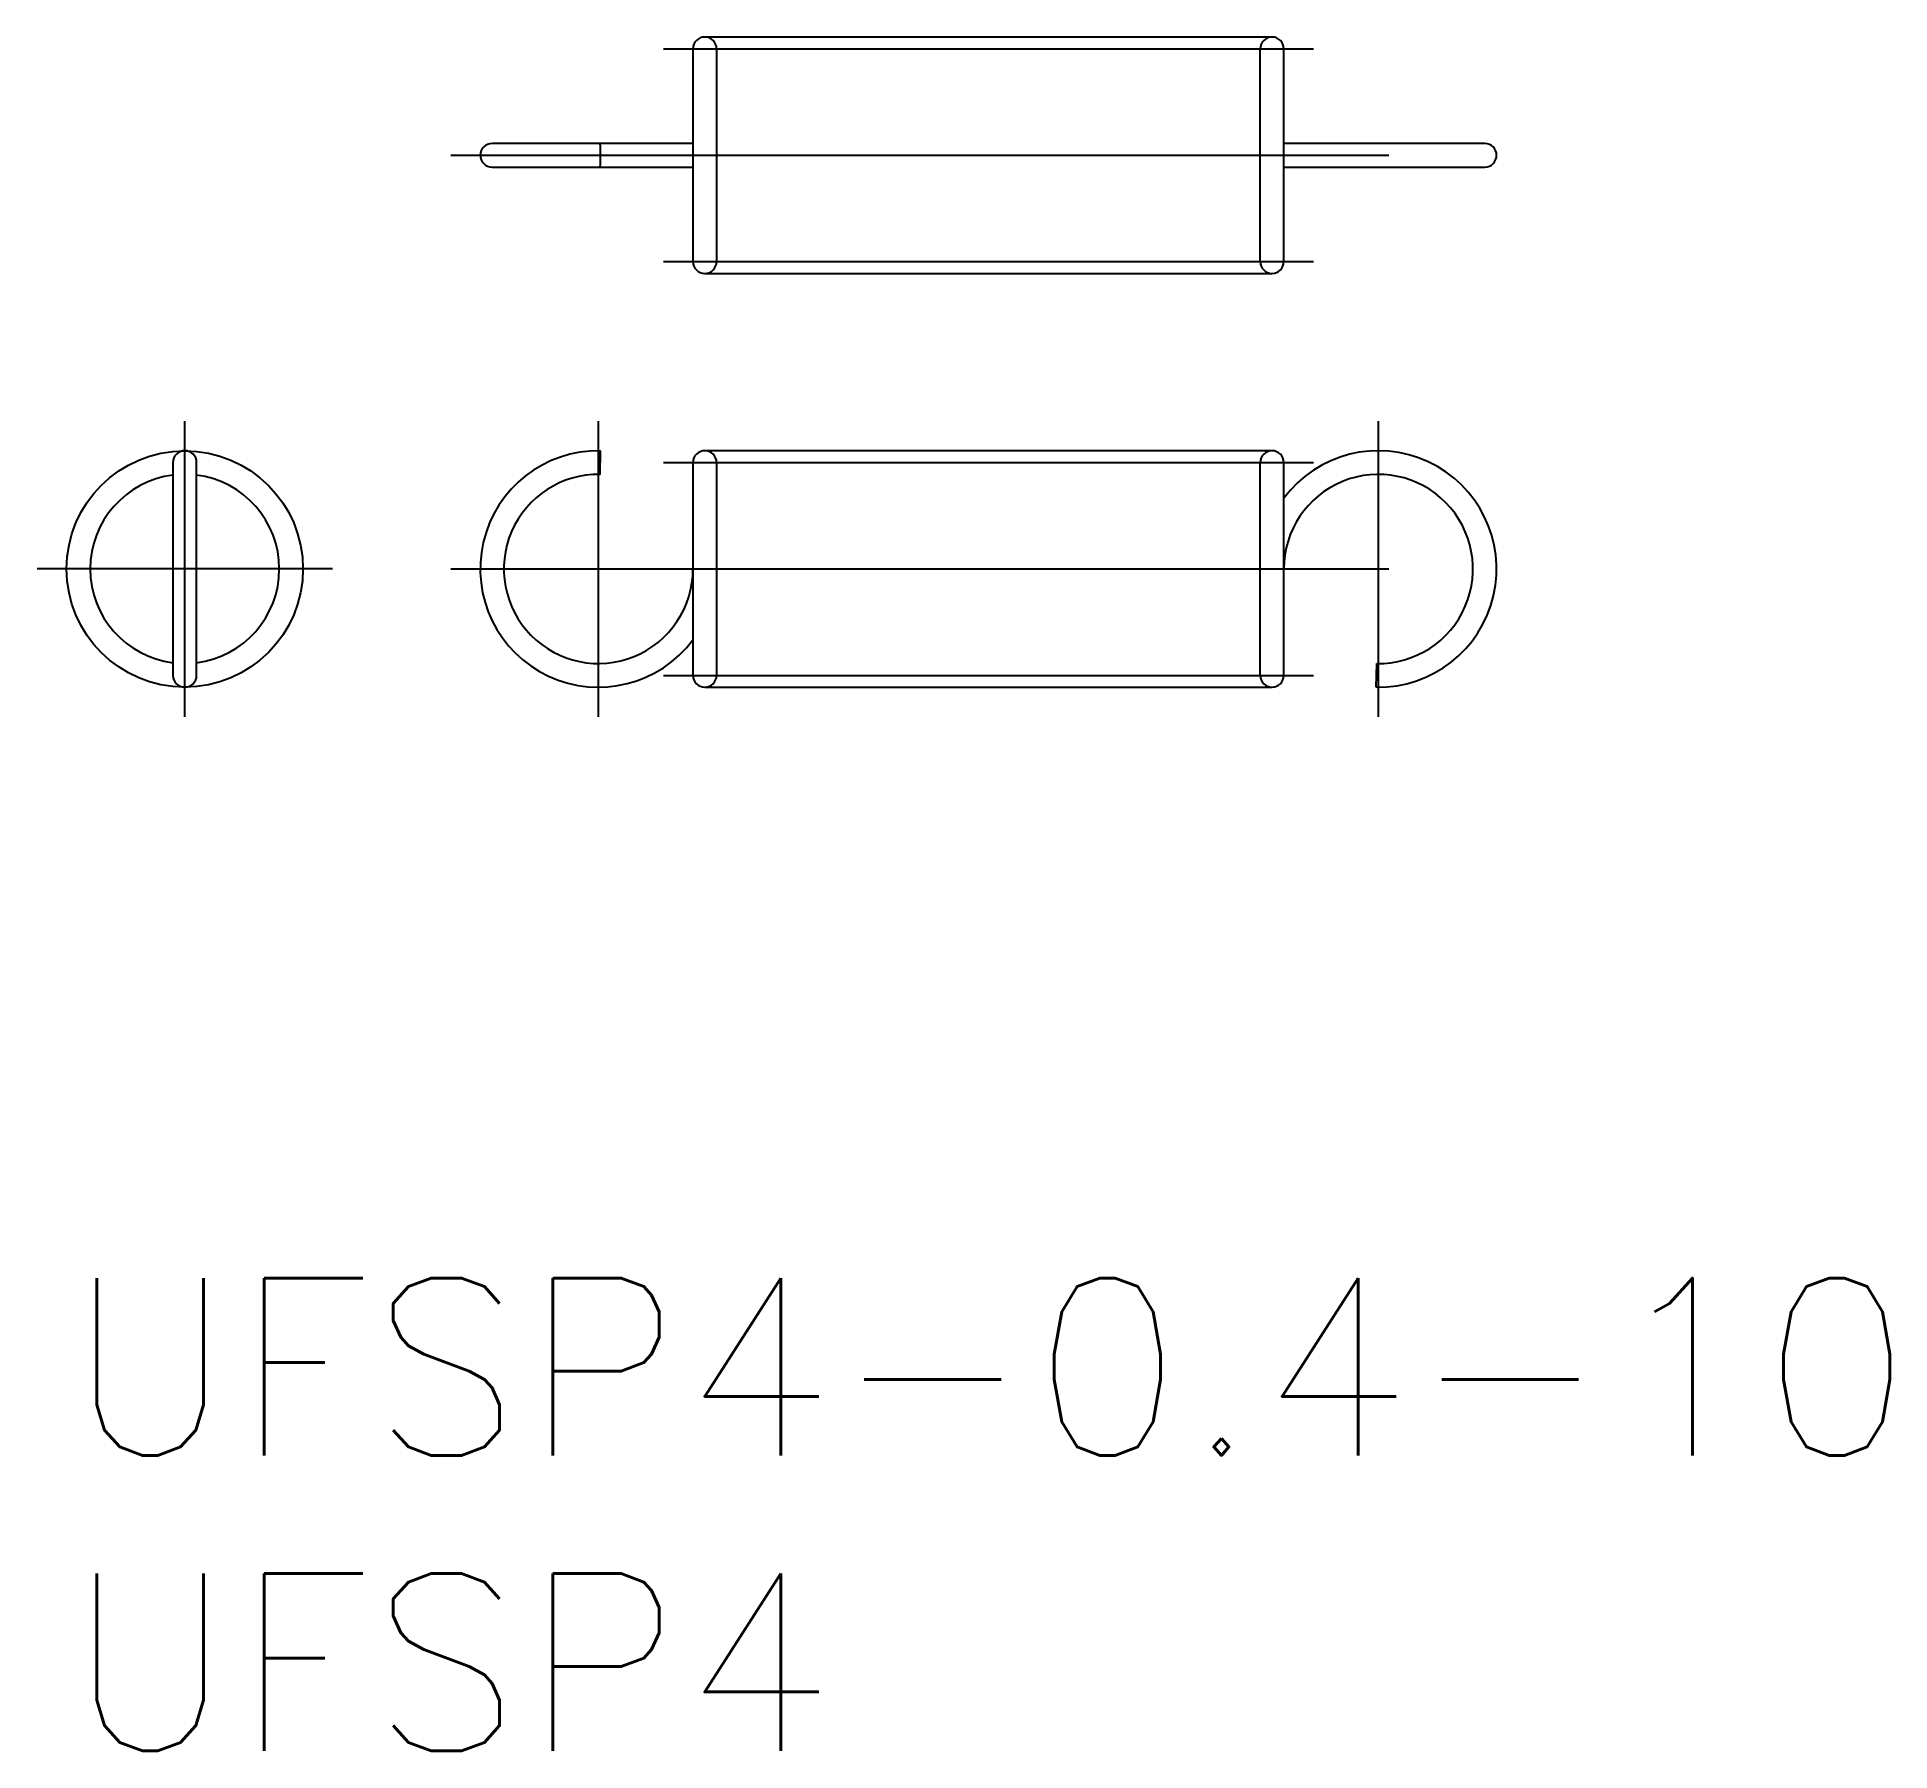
# Model space of a CAD drawing. Extents: x -0.5 to 30.9, y -8 to 21.
import ezdxf

# ---------------------------------------------------------------- set-up
doc = ezdxf.new("R2010")
doc.units = 0
doc.header["$LTSCALE"] = 0.5
doc.linetypes.add('CENTER', pattern=[50.8, 31.75, -6.35, 6.35, -6.35])
doc.linetypes.add('PHANTOM', pattern=[63.5, 31.75, -6.35, 6.35, -6.35, 6.35, -6.35])
for name, color, linetype in [('MSM_CENTER', 1, 'CENTER'), ('MSM_CONTINUOUS', 7, 'CONTINUOUS'), ('MSM_IMAGINARY', 6, 'PHANTOM'), ('MSM_PART_NUMBER', 7, 'CONTINUOUS')]:
    doc.layers.add(name, color=color, linetype=linetype)
doc.styles.get("Standard").update_dxf_attribs({"font": 'txt.shx', "height": 0.5, "bigfont": 'bigfont.shx'})

# ---------------------------------------------------------------- blocks, each defined once
blk = doc.blocks.new('*U15')
at = {"layer": 'MSM_PART_NUMBER'}
blk.add_text('UFSP4-0.4-10', height=3, dxfattribs=at).set_placement((0, -3))
blk = doc.blocks.new('*U16')
at = {"layer": 'MSM_PART_NUMBER'}
blk.add_text('UFSP4', height=3, dxfattribs=at).set_placement((0, -8))

msp = doc.modelspace()

# ---------------------------------------------------------------- linework, layer by layer
at = {"layer": 'MSM_CENTER'}
for p, q in [((10.1, 20.8), (21.1, 20.8)), ((6.5, 19), (24.7, 19)), ((10.1, 17.2), (21.1, 17.2)), ((2, 9.5), (2, 14.5)), ((9, 9.5), (9, 14.5)), ((22.2, 9.5), (22.2, 14.5)), ((10.1, 13.8), (21.1, 13.8)), ((4.5, 12), (-0.5, 12)), ((6.5, 12), (24.7, 12)), ((10.1, 10.2), (21.1, 10.2))]:
    msp.add_line(p, q, dxfattribs=at)
at = {"layer": 'MSM_CONTINUOUS'}
for p, q in [((10.6, 20.8), (10.6, 17.2)), ((11, 20.8), (11, 17.2)), ((20.2, 17.2), (20.2, 20.8)), ((20.6, 17.2), (20.6, 20.8)), ((10.6, 19.2), (7.2, 19.2)), ((24, 19.2), (20.6, 19.2)), ((7.2, 18.8), (10.6, 18.8)), ((20.6, 18.8), (24, 18.8)), ((1.8, 13.8), (1.8, 10.2)), ((2.2, 10.2), (2.2, 13.8)), ((9.028, 13.6), (9.035, 14)), ((10.6, 13.8), (10.6, 10.2)), ((11, 13.8), (11, 10.2)), ((20.2, 10.2), (20.2, 13.8)), ((20.6, 10.2), (20.6, 13.8)), ((22.165, 10), (22.172, 10.4))]:
    msp.add_line(p, q, dxfattribs=at)
msp.add_circle((2, 12), 2, dxfattribs=at)
for centre, radius, start, end in [((10.8, 20.8), 0.2, 0, 180), ((20.4, 20.8), 0.2, 0, 180), ((7.2, 19), 0.2, 90, 270), ((24, 19), 0.2, 270, 90), ((10.8, 17.2), 0.2, 180, 360), ((20.4, 17.2), 0.2, 180, 360), ((2, 13.8), 0.2, 0, 180), ((9, 12), 2, 89, 323.1301), ((10.8, 13.8), 0.2, 0, 180), ((20.4, 13.8), 0.2, 0, 180), ((22.2, 12), 2, 269, 143.1301), ((2, 12), 1.6, 97.1808, 262.8192), ((2, 12), 1.6, 277.1808, 82.8192), ((9, 12), 1.6, 89, 0), ((22.2, 12), 1.6, 269, 180), ((2, 10.2), 0.2, 180, 0), ((10.8, 10.2), 0.2, 180, 360), ((20.4, 10.2), 0.2, 180, 360)]:
    msp.add_arc(centre, radius, start, end, dxfattribs=at)
at = {"layer": 'MSM_IMAGINARY'}
for p, q in [((20.4, 21), (10.8, 21)), ((10.8, 17), (20.4, 17)), ((20.4, 14), (10.8, 14)), ((10.8, 10), (20.4, 10))]:
    msp.add_line(p, q, dxfattribs=at)
at = {"layer": 'MSM_PART_NUMBER'}
msp.add_arc((3.303, 19), 5.732, 358.0003, 1.9997, dxfattribs=at)

# ---------------------------------------------------------------- block references
at = {"layer": 'MSM_CONTINUOUS'}
for name in ['*U15', '*U16']:
    msp.add_blockref(name, (0, 0), dxfattribs=at)

doc.saveas('drawing.dxf')
